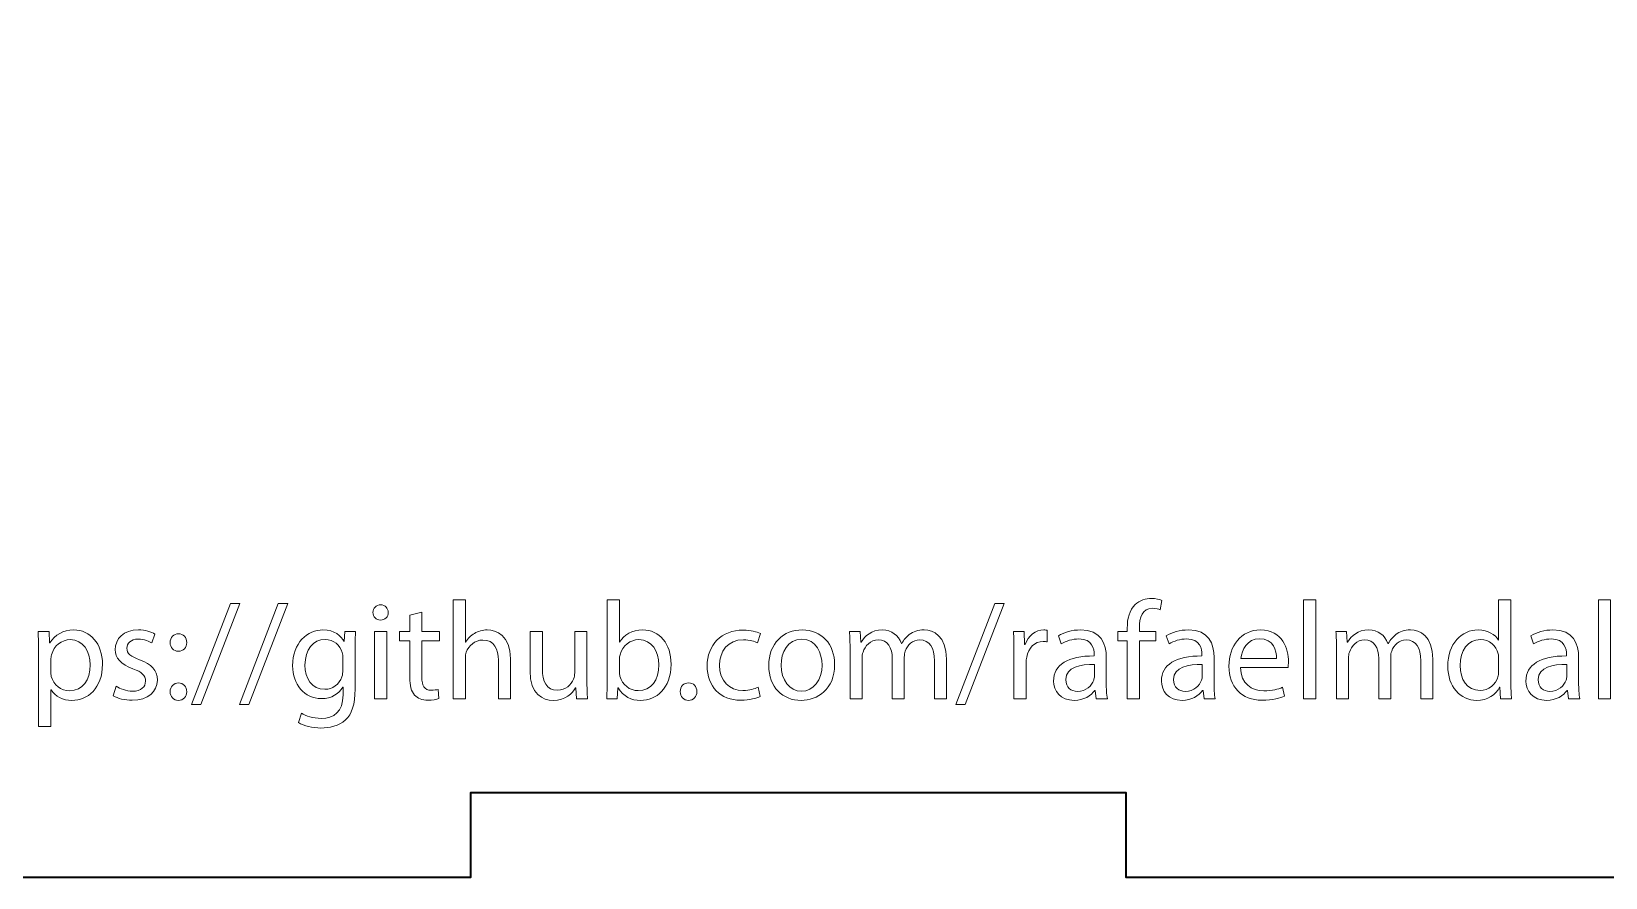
# Model space of a CAD drawing. Header units: millimetres. Extents: x 1 to 1629, y -192 to 365.
# Drawn here: x 1405.7 to 1461.5, y 302.7 to 332.7 of the extents above; entities that cross this region are included whole.
import ezdxf

# ---------------------------------------------------------------- set-up
doc = ezdxf.new("R2010")
doc.units = ezdxf.units.MM
doc.header["$MEASUREMENT"] = 0
doc.layers.add('CorteExterno', color=7, linetype='Continuous', lineweight=0)
doc.layers.add('Marcacao', color=7, linetype='Continuous', lineweight=0)

# ---------------------------------------------------------------- blocks, each defined once
blk = doc.blocks.new('Block_10')
at = {"layer": 'Marcacao', "color": 250, "lineweight": 9, "true_color": 0x1e1e1c}
for points, knots in [([(1420.637, 312.57), (1420.637, 312.57), (1421.072, 312.57), (1421.072, 312.57), (1421.072, 312.57), (1421.072, 311.077), (1421.072, 311.077), (1421.072, 311.077), (1421.082, 311.077), (1421.082, 311.077), (1421.151, 311.201), (1421.26, 311.31), (1421.393, 311.384), (1421.522, 311.458), (1421.675, 311.507), (1421.838, 311.507), (1422.159, 311.507), (1422.673, 311.31), (1422.673, 310.484), (1422.673, 310.484), (1422.673, 309.061), (1422.673, 309.061), (1422.673, 309.061), (1422.238, 309.061), (1422.238, 309.061), (1422.238, 309.061), (1422.238, 310.435), (1422.238, 310.435), (1422.238, 310.82), (1422.095, 311.147), (1421.685, 311.147), (1421.403, 311.147), (1421.181, 310.949), (1421.102, 310.712), (1421.077, 310.653), (1421.072, 310.588), (1421.072, 310.504), (1421.072, 310.504), (1421.072, 309.061), (1421.072, 309.061), (1421.072, 309.061), (1420.637, 309.061), (1420.637, 309.061), (1420.637, 309.061), (1420.637, 312.57), (1420.637, 312.57)], [0, 0, 0, 0, 1, 1, 1, 2, 2, 2, 3, 3, 3, 4, 4, 4, 5, 5, 5, 6, 6, 6, 7, 7, 7, 8, 8, 8, 9, 9, 9, 10, 10, 10, 11, 11, 11, 12, 12, 12, 13, 13, 13, 14, 14, 14, 15, 15, 15, 15]), ([(1426.08, 309.061), (1426.089, 309.224), (1426.099, 309.466), (1426.099, 309.679), (1426.099, 309.679), (1426.099, 312.57), (1426.099, 312.57), (1426.099, 312.57), (1426.529, 312.57), (1426.529, 312.57), (1426.529, 312.57), (1426.529, 311.068), (1426.529, 311.068), (1426.529, 311.068), (1426.539, 311.068), (1426.539, 311.068), (1426.692, 311.334), (1426.969, 311.507), (1427.354, 311.507), (1427.948, 311.507), (1428.368, 311.013), (1428.363, 310.287), (1428.363, 309.432), (1427.824, 309.007), (1427.29, 309.007), (1426.944, 309.007), (1426.668, 309.14), (1426.49, 309.456), (1426.49, 309.456), (1426.475, 309.456), (1426.475, 309.456), (1426.475, 309.456), (1426.455, 309.061), (1426.455, 309.061), (1426.455, 309.061), (1426.08, 309.061), (1426.08, 309.061)], [0, 0, 0, 0, 1, 1, 1, 2, 2, 2, 3, 3, 3, 4, 4, 4, 5, 5, 5, 6, 6, 6, 7, 7, 7, 8, 8, 8, 9, 9, 9, 10, 10, 10, 11, 11, 11, 12, 12, 12, 12]), ([(1444.535, 309.061), (1444.535, 309.061), (1444.535, 311.122), (1444.535, 311.122), (1444.535, 311.122), (1444.2, 311.122), (1444.2, 311.122), (1444.2, 311.122), (1444.2, 311.453), (1444.2, 311.453), (1444.2, 311.453), (1444.535, 311.453), (1444.535, 311.453), (1444.535, 311.453), (1444.535, 311.567), (1444.535, 311.567), (1444.535, 311.903), (1444.609, 312.209), (1444.812, 312.402), (1444.975, 312.56), (1445.193, 312.624), (1445.395, 312.624), (1445.549, 312.624), (1445.682, 312.589), (1445.766, 312.555), (1445.766, 312.555), (1445.707, 312.219), (1445.707, 312.219), (1445.642, 312.249), (1445.553, 312.273), (1445.43, 312.273), (1445.059, 312.273), (1444.965, 311.947), (1444.965, 311.581), (1444.965, 311.581), (1444.965, 311.453), (1444.965, 311.453), (1444.965, 311.453), (1445.543, 311.453), (1445.543, 311.453), (1445.543, 311.453), (1445.543, 311.122), (1445.543, 311.122), (1445.543, 311.122), (1444.965, 311.122), (1444.965, 311.122), (1444.965, 311.122), (1444.965, 309.061), (1444.965, 309.061), (1444.965, 309.061), (1444.535, 309.061), (1444.535, 309.061)], [0, 0, 0, 0, 1, 1, 1, 2, 2, 2, 3, 3, 3, 4, 4, 4, 5, 5, 5, 6, 6, 6, 7, 7, 7, 8, 8, 8, 9, 9, 9, 10, 10, 10, 11, 11, 11, 12, 12, 12, 13, 13, 13, 14, 14, 14, 15, 15, 15, 16, 16, 16, 17, 17, 17, 17]), ([(1450.788, 312.57), (1450.788, 312.57), (1451.223, 312.57), (1451.223, 312.57), (1451.223, 312.57), (1451.223, 309.061), (1451.223, 309.061), (1451.223, 309.061), (1450.788, 309.061), (1450.788, 309.061), (1450.788, 309.061), (1450.788, 312.57), (1450.788, 312.57)], [0, 0, 0, 0, 1, 1, 1, 2, 2, 2, 3, 3, 3, 4, 4, 4, 4]), ([(1458.138, 312.57), (1458.138, 312.57), (1458.138, 309.679), (1458.138, 309.679), (1458.138, 309.466), (1458.143, 309.224), (1458.158, 309.061), (1458.158, 309.061), (1457.767, 309.061), (1457.767, 309.061), (1457.767, 309.061), (1457.748, 309.476), (1457.748, 309.476), (1457.748, 309.476), (1457.738, 309.476), (1457.738, 309.476), (1457.604, 309.209), (1457.313, 309.007), (1456.922, 309.007), (1456.344, 309.007), (1455.899, 309.496), (1455.899, 310.223), (1455.895, 311.018), (1456.389, 311.507), (1456.972, 311.507), (1457.337, 311.507), (1457.584, 311.334), (1457.693, 311.142), (1457.693, 311.142), (1457.703, 311.142), (1457.703, 311.142), (1457.703, 311.142), (1457.703, 312.57), (1457.703, 312.57), (1457.703, 312.57), (1458.138, 312.57), (1458.138, 312.57)], [0, 0, 0, 0, 1, 1, 1, 2, 2, 2, 3, 3, 3, 4, 4, 4, 5, 5, 5, 6, 6, 6, 7, 7, 7, 8, 8, 8, 9, 9, 9, 10, 10, 10, 11, 11, 11, 12, 12, 12, 12]), ([(1461.238, 312.57), (1461.238, 312.57), (1461.673, 312.57), (1461.673, 312.57), (1461.673, 312.57), (1461.673, 309.061), (1461.673, 309.061), (1461.673, 309.061), (1461.238, 309.061), (1461.238, 309.061), (1461.238, 309.061), (1461.238, 312.57), (1461.238, 312.57)], [0, 0, 0, 0, 1, 1, 1, 2, 2, 2, 3, 3, 3, 4, 4, 4, 4]), ([(1411.362, 308.863), (1411.362, 308.863), (1412.741, 312.446), (1412.741, 312.446), (1412.741, 312.446), (1413.077, 312.446), (1413.077, 312.446), (1413.077, 312.446), (1411.693, 308.863), (1411.693, 308.863), (1411.693, 308.863), (1411.362, 308.863), (1411.362, 308.863)], [0, 0, 0, 0, 1, 1, 1, 2, 2, 2, 3, 3, 3, 4, 4, 4, 4]), ([(1413.056, 308.863), (1413.056, 308.863), (1414.435, 312.446), (1414.435, 312.446), (1414.435, 312.446), (1414.77, 312.446), (1414.77, 312.446), (1414.77, 312.446), (1413.387, 308.863), (1413.387, 308.863), (1413.387, 308.863), (1413.056, 308.863), (1413.056, 308.863)], [0, 0, 0, 0, 1, 1, 1, 2, 2, 2, 3, 3, 3, 4, 4, 4, 4]), ([(1418.331, 312.125), (1418.336, 311.977), (1418.227, 311.858), (1418.054, 311.858), (1417.901, 311.858), (1417.792, 311.977), (1417.792, 312.125), (1417.792, 312.278), (1417.906, 312.397), (1418.064, 312.397), (1418.227, 312.397), (1418.331, 312.278), (1418.331, 312.125)], [0, 0, 0, 0, 1, 1, 1, 2, 2, 2, 3, 3, 3, 4, 4, 4, 4]), ([(1419.526, 312.14), (1419.526, 312.14), (1419.526, 311.453), (1419.526, 311.453), (1419.526, 311.453), (1420.149, 311.453), (1420.149, 311.453), (1420.149, 311.453), (1420.149, 311.122), (1420.149, 311.122), (1420.149, 311.122), (1419.526, 311.122), (1419.526, 311.122), (1419.526, 311.122), (1419.526, 309.832), (1419.526, 309.832), (1419.526, 309.536), (1419.61, 309.368), (1419.852, 309.368), (1419.966, 309.368), (1420.05, 309.382), (1420.105, 309.397), (1420.105, 309.397), (1420.124, 309.071), (1420.124, 309.071), (1420.04, 309.036), (1419.907, 309.012), (1419.739, 309.012), (1419.536, 309.012), (1419.373, 309.076), (1419.269, 309.195), (1419.146, 309.323), (1419.101, 309.536), (1419.101, 309.817), (1419.101, 309.817), (1419.101, 311.122), (1419.101, 311.122), (1419.101, 311.122), (1418.731, 311.122), (1418.731, 311.122), (1418.731, 311.122), (1418.731, 311.453), (1418.731, 311.453), (1418.731, 311.453), (1419.101, 311.453), (1419.101, 311.453), (1419.101, 311.453), (1419.101, 312.026), (1419.101, 312.026), (1419.101, 312.026), (1419.526, 312.14), (1419.526, 312.14)], [0, 0, 0, 0, 1, 1, 1, 2, 2, 2, 3, 3, 3, 4, 4, 4, 5, 5, 5, 6, 6, 6, 7, 7, 7, 8, 8, 8, 9, 9, 9, 10, 10, 10, 11, 11, 11, 12, 12, 12, 13, 13, 13, 14, 14, 14, 15, 15, 15, 16, 16, 16, 17, 17, 17, 17]), ([(1438.461, 308.863), (1438.461, 308.863), (1439.839, 312.446), (1439.839, 312.446), (1439.839, 312.446), (1440.175, 312.446), (1440.175, 312.446), (1440.175, 312.446), (1438.792, 308.863), (1438.792, 308.863), (1438.792, 308.863), (1438.461, 308.863), (1438.461, 308.863)], [0, 0, 0, 0, 1, 1, 1, 2, 2, 2, 3, 3, 3, 4, 4, 4, 4]), ([(1405.939, 310.672), (1405.939, 310.978), (1405.929, 311.226), (1405.92, 311.453), (1405.92, 311.453), (1406.31, 311.453), (1406.31, 311.453), (1406.31, 311.453), (1406.33, 311.043), (1406.33, 311.043), (1406.33, 311.043), (1406.34, 311.043), (1406.34, 311.043), (1406.517, 311.334), (1406.799, 311.507), (1407.19, 311.507), (1407.768, 311.507), (1408.203, 311.018), (1408.203, 310.292), (1408.203, 309.432), (1407.679, 309.007), (1407.115, 309.007), (1406.799, 309.007), (1406.523, 309.145), (1406.379, 309.382), (1406.379, 309.382), (1406.369, 309.382), (1406.369, 309.382), (1406.369, 309.382), (1406.369, 308.083), (1406.369, 308.083), (1406.369, 308.083), (1405.939, 308.083), (1405.939, 308.083), (1405.939, 308.083), (1405.939, 310.672), (1405.939, 310.672)], [0, 0, 0, 0, 1, 1, 1, 2, 2, 2, 3, 3, 3, 4, 4, 4, 5, 5, 5, 6, 6, 6, 7, 7, 7, 8, 8, 8, 9, 9, 9, 10, 10, 10, 11, 11, 11, 12, 12, 12, 12]), ([(1408.69, 309.506), (1408.819, 309.422), (1409.046, 309.333), (1409.264, 309.333), (1409.58, 309.333), (1409.728, 309.491), (1409.728, 309.689), (1409.728, 309.896), (1409.605, 310.01), (1409.283, 310.129), (1408.853, 310.282), (1408.651, 310.519), (1408.651, 310.805), (1408.651, 311.191), (1408.962, 311.507), (1409.476, 311.507), (1409.718, 311.507), (1409.93, 311.438), (1410.064, 311.359), (1410.064, 311.359), (1409.955, 311.043), (1409.955, 311.043), (1409.861, 311.102), (1409.688, 311.181), (1409.466, 311.181), (1409.209, 311.181), (1409.066, 311.033), (1409.066, 310.855), (1409.066, 310.657), (1409.209, 310.568), (1409.521, 310.45), (1409.936, 310.292), (1410.148, 310.084), (1410.148, 309.728), (1410.148, 309.308), (1409.822, 309.012), (1409.254, 309.012), (1408.992, 309.012), (1408.749, 309.076), (1408.581, 309.175), (1408.581, 309.175), (1408.69, 309.506), (1408.69, 309.506)], [0, 0, 0, 0, 1, 1, 1, 2, 2, 2, 3, 3, 3, 4, 4, 4, 5, 5, 5, 6, 6, 6, 7, 7, 7, 8, 8, 8, 9, 9, 9, 10, 10, 10, 11, 11, 11, 12, 12, 12, 13, 13, 13, 14, 14, 14, 14]), ([(1417.176, 311.453), (1417.166, 311.28), (1417.156, 311.087), (1417.156, 310.796), (1417.156, 310.796), (1417.156, 309.407), (1417.156, 309.407), (1417.156, 308.859), (1417.048, 308.523), (1416.815, 308.315), (1416.583, 308.098), (1416.247, 308.028), (1415.946, 308.028), (1415.659, 308.028), (1415.343, 308.098), (1415.15, 308.226), (1415.15, 308.226), (1415.259, 308.557), (1415.259, 308.557), (1415.417, 308.458), (1415.664, 308.369), (1415.96, 308.369), (1416.405, 308.369), (1416.731, 308.602), (1416.731, 309.205), (1416.731, 309.205), (1416.731, 309.472), (1416.731, 309.472), (1416.731, 309.472), (1416.721, 309.472), (1416.721, 309.472), (1416.588, 309.249), (1416.331, 309.071), (1415.96, 309.071), (1415.368, 309.071), (1414.942, 309.575), (1414.942, 310.237), (1414.942, 311.048), (1415.471, 311.507), (1416.02, 311.507), (1416.435, 311.507), (1416.662, 311.29), (1416.766, 311.092), (1416.766, 311.092), (1416.776, 311.092), (1416.776, 311.092), (1416.776, 311.092), (1416.796, 311.453), (1416.796, 311.453), (1416.796, 311.453), (1417.176, 311.453), (1417.176, 311.453)], [0, 0, 0, 0, 1, 1, 1, 2, 2, 2, 3, 3, 3, 4, 4, 4, 5, 5, 5, 6, 6, 6, 7, 7, 7, 8, 8, 8, 9, 9, 9, 10, 10, 10, 11, 11, 11, 12, 12, 12, 13, 13, 13, 14, 14, 14, 15, 15, 15, 16, 16, 16, 17, 17, 17, 17]), ([(1417.847, 309.061), (1417.847, 309.061), (1417.847, 311.453), (1417.847, 311.453), (1417.847, 311.453), (1418.281, 311.453), (1418.281, 311.453), (1418.281, 311.453), (1418.281, 309.061), (1418.281, 309.061), (1418.281, 309.061), (1417.847, 309.061), (1417.847, 309.061)], [0, 0, 0, 0, 1, 1, 1, 2, 2, 2, 3, 3, 3, 4, 4, 4, 4]), ([(1425.379, 309.713), (1425.379, 309.466), (1425.384, 309.249), (1425.399, 309.061), (1425.399, 309.061), (1425.014, 309.061), (1425.014, 309.061), (1425.014, 309.061), (1424.989, 309.452), (1424.989, 309.452), (1424.989, 309.452), (1424.979, 309.452), (1424.979, 309.452), (1424.866, 309.259), (1424.613, 309.007), (1424.188, 309.007), (1423.813, 309.007), (1423.363, 309.215), (1423.363, 310.054), (1423.363, 310.054), (1423.363, 311.453), (1423.363, 311.453), (1423.363, 311.453), (1423.798, 311.453), (1423.798, 311.453), (1423.798, 311.453), (1423.798, 310.129), (1423.798, 310.129), (1423.798, 309.674), (1423.937, 309.368), (1424.332, 309.368), (1424.623, 309.368), (1424.826, 309.57), (1424.905, 309.763), (1424.93, 309.827), (1424.945, 309.906), (1424.945, 309.985), (1424.945, 309.985), (1424.945, 311.453), (1424.945, 311.453), (1424.945, 311.453), (1425.379, 311.453), (1425.379, 311.453), (1425.379, 311.453), (1425.379, 309.713), (1425.379, 309.713)], [0, 0, 0, 0, 1, 1, 1, 2, 2, 2, 3, 3, 3, 4, 4, 4, 5, 5, 5, 6, 6, 6, 7, 7, 7, 8, 8, 8, 9, 9, 9, 10, 10, 10, 11, 11, 11, 12, 12, 12, 13, 13, 13, 14, 14, 14, 15, 15, 15, 15]), ([(1431.518, 309.15), (1431.404, 309.091), (1431.152, 309.012), (1430.831, 309.012), (1430.11, 309.012), (1429.64, 309.501), (1429.64, 310.232), (1429.64, 310.969), (1430.144, 311.502), (1430.925, 311.502), (1431.182, 311.502), (1431.409, 311.438), (1431.528, 311.379), (1431.528, 311.379), (1431.429, 311.043), (1431.429, 311.043), (1431.325, 311.102), (1431.162, 311.157), (1430.925, 311.157), (1430.376, 311.157), (1430.08, 310.751), (1430.08, 310.252), (1430.08, 309.699), (1430.436, 309.358), (1430.91, 309.358), (1431.157, 309.358), (1431.32, 309.422), (1431.444, 309.476), (1431.444, 309.476), (1431.518, 309.15), (1431.518, 309.15)], [0, 0, 0, 0, 1, 1, 1, 2, 2, 2, 3, 3, 3, 4, 4, 4, 5, 5, 5, 6, 6, 6, 7, 7, 7, 8, 8, 8, 9, 9, 9, 10, 10, 10, 10]), ([(1434.161, 310.277), (1434.161, 309.392), (1433.548, 309.007), (1432.97, 309.007), (1432.322, 309.007), (1431.823, 309.481), (1431.823, 310.237), (1431.823, 311.038), (1432.347, 311.507), (1433.009, 311.507), (1433.696, 311.507), (1434.161, 311.008), (1434.161, 310.277)], [0, 0, 0, 0, 1, 1, 1, 2, 2, 2, 3, 3, 3, 4, 4, 4, 4]), ([(1434.707, 310.805), (1434.707, 311.053), (1434.702, 311.255), (1434.688, 311.453), (1434.688, 311.453), (1435.068, 311.453), (1435.068, 311.453), (1435.068, 311.453), (1435.088, 311.068), (1435.088, 311.068), (1435.088, 311.068), (1435.103, 311.068), (1435.103, 311.068), (1435.236, 311.295), (1435.458, 311.507), (1435.854, 311.507), (1436.18, 311.507), (1436.427, 311.31), (1436.531, 311.028), (1436.531, 311.028), (1436.541, 311.028), (1436.541, 311.028), (1436.615, 311.161), (1436.709, 311.265), (1436.807, 311.339), (1436.951, 311.448), (1437.109, 311.507), (1437.336, 311.507), (1437.652, 311.507), (1438.122, 311.3), (1438.122, 310.47), (1438.122, 310.47), (1438.122, 309.061), (1438.122, 309.061), (1438.122, 309.061), (1437.697, 309.061), (1437.697, 309.061), (1437.697, 309.061), (1437.697, 310.415), (1437.697, 310.415), (1437.697, 310.875), (1437.529, 311.151), (1437.178, 311.151), (1436.931, 311.151), (1436.738, 310.969), (1436.664, 310.756), (1436.644, 310.697), (1436.63, 310.618), (1436.63, 310.539), (1436.63, 310.539), (1436.63, 309.061), (1436.63, 309.061), (1436.63, 309.061), (1436.204, 309.061), (1436.204, 309.061), (1436.204, 309.061), (1436.204, 310.494), (1436.204, 310.494), (1436.204, 310.875), (1436.037, 311.151), (1435.706, 311.151), (1435.434, 311.151), (1435.236, 310.934), (1435.167, 310.717), (1435.142, 310.653), (1435.132, 310.578), (1435.132, 310.504), (1435.132, 310.504), (1435.132, 309.061), (1435.132, 309.061), (1435.132, 309.061), (1434.707, 309.061), (1434.707, 309.061), (1434.707, 309.061), (1434.707, 310.805), (1434.707, 310.805)], [0, 0, 0, 0, 1, 1, 1, 2, 2, 2, 3, 3, 3, 4, 4, 4, 5, 5, 5, 6, 6, 6, 7, 7, 7, 8, 8, 8, 9, 9, 9, 10, 10, 10, 11, 11, 11, 12, 12, 12, 13, 13, 13, 14, 14, 14, 15, 15, 15, 16, 16, 16, 17, 17, 17, 18, 18, 18, 19, 19, 19, 20, 20, 20, 21, 21, 21, 22, 22, 22, 23, 23, 23, 24, 24, 24, 25, 25, 25, 25]), ([(1440.52, 310.707), (1440.52, 310.988), (1440.515, 311.231), (1440.501, 311.453), (1440.501, 311.453), (1440.881, 311.453), (1440.881, 311.453), (1440.881, 311.453), (1440.896, 310.984), (1440.896, 310.984), (1440.896, 310.984), (1440.916, 310.984), (1440.916, 310.984), (1441.024, 311.305), (1441.286, 311.507), (1441.578, 311.507), (1441.627, 311.507), (1441.662, 311.502), (1441.701, 311.492), (1441.701, 311.492), (1441.701, 311.082), (1441.701, 311.082), (1441.657, 311.092), (1441.612, 311.097), (1441.553, 311.097), (1441.247, 311.097), (1441.029, 310.865), (1440.97, 310.539), (1440.96, 310.48), (1440.95, 310.41), (1440.95, 310.336), (1440.95, 310.336), (1440.95, 309.061), (1440.95, 309.061), (1440.95, 309.061), (1440.52, 309.061), (1440.52, 309.061), (1440.52, 309.061), (1440.52, 310.707), (1440.52, 310.707)], [0, 0, 0, 0, 1, 1, 1, 2, 2, 2, 3, 3, 3, 4, 4, 4, 5, 5, 5, 6, 6, 6, 7, 7, 7, 8, 8, 8, 9, 9, 9, 10, 10, 10, 11, 11, 11, 12, 12, 12, 13, 13, 13, 13]), ([(1443.435, 309.061), (1443.435, 309.061), (1443.4, 309.363), (1443.4, 309.363), (1443.4, 309.363), (1443.385, 309.363), (1443.385, 309.363), (1443.252, 309.175), (1442.995, 309.007), (1442.654, 309.007), (1442.17, 309.007), (1441.923, 309.348), (1441.923, 309.694), (1441.923, 310.272), (1442.437, 310.588), (1443.361, 310.583), (1443.361, 310.583), (1443.361, 310.633), (1443.361, 310.633), (1443.361, 310.83), (1443.306, 311.186), (1442.817, 311.186), (1442.595, 311.186), (1442.363, 311.117), (1442.194, 311.008), (1442.194, 311.008), (1442.096, 311.295), (1442.096, 311.295), (1442.293, 311.423), (1442.58, 311.507), (1442.881, 311.507), (1443.613, 311.507), (1443.791, 311.008), (1443.791, 310.529), (1443.791, 310.529), (1443.791, 309.635), (1443.791, 309.635), (1443.791, 309.427), (1443.801, 309.224), (1443.83, 309.061), (1443.83, 309.061), (1443.435, 309.061), (1443.435, 309.061)], [0, 0, 0, 0, 1, 1, 1, 2, 2, 2, 3, 3, 3, 4, 4, 4, 5, 5, 5, 6, 6, 6, 7, 7, 7, 8, 8, 8, 9, 9, 9, 10, 10, 10, 11, 11, 11, 12, 12, 12, 13, 13, 13, 14, 14, 14, 14]), ([(1447.257, 309.061), (1447.257, 309.061), (1447.223, 309.363), (1447.223, 309.363), (1447.223, 309.363), (1447.208, 309.363), (1447.208, 309.363), (1447.074, 309.175), (1446.818, 309.007), (1446.477, 309.007), (1445.992, 309.007), (1445.745, 309.348), (1445.745, 309.694), (1445.745, 310.272), (1446.259, 310.588), (1447.183, 310.583), (1447.183, 310.583), (1447.183, 310.633), (1447.183, 310.633), (1447.183, 310.83), (1447.129, 311.186), (1446.64, 311.186), (1446.417, 311.186), (1446.185, 311.117), (1446.017, 311.008), (1446.017, 311.008), (1445.918, 311.295), (1445.918, 311.295), (1446.116, 311.423), (1446.403, 311.507), (1446.704, 311.507), (1447.436, 311.507), (1447.613, 311.008), (1447.613, 310.529), (1447.613, 310.529), (1447.613, 309.635), (1447.613, 309.635), (1447.613, 309.427), (1447.623, 309.224), (1447.653, 309.061), (1447.653, 309.061), (1447.257, 309.061), (1447.257, 309.061)], [0, 0, 0, 0, 1, 1, 1, 2, 2, 2, 3, 3, 3, 4, 4, 4, 5, 5, 5, 6, 6, 6, 7, 7, 7, 8, 8, 8, 9, 9, 9, 10, 10, 10, 11, 11, 11, 12, 12, 12, 13, 13, 13, 14, 14, 14, 14]), ([(1448.556, 310.178), (1448.566, 309.59), (1448.941, 309.348), (1449.376, 309.348), (1449.688, 309.348), (1449.875, 309.402), (1450.038, 309.472), (1450.038, 309.472), (1450.112, 309.16), (1450.112, 309.16), (1449.959, 309.091), (1449.697, 309.012), (1449.317, 309.012), (1448.581, 309.012), (1448.141, 309.496), (1448.141, 310.217), (1448.141, 310.939), (1448.566, 311.507), (1449.262, 311.507), (1450.043, 311.507), (1450.251, 310.82), (1450.251, 310.381), (1450.251, 310.292), (1450.241, 310.223), (1450.236, 310.178), (1450.236, 310.178), (1448.556, 310.178), (1448.556, 310.178)], [0, 0, 0, 0, 1, 1, 1, 2, 2, 2, 3, 3, 3, 4, 4, 4, 5, 5, 5, 6, 6, 6, 7, 7, 7, 8, 8, 8, 9, 9, 9, 9]), ([(1451.953, 310.805), (1451.953, 311.053), (1451.949, 311.255), (1451.934, 311.453), (1451.934, 311.453), (1452.314, 311.453), (1452.314, 311.453), (1452.314, 311.453), (1452.334, 311.068), (1452.334, 311.068), (1452.334, 311.068), (1452.349, 311.068), (1452.349, 311.068), (1452.482, 311.295), (1452.704, 311.507), (1453.1, 311.507), (1453.426, 311.507), (1453.673, 311.31), (1453.777, 311.028), (1453.777, 311.028), (1453.787, 311.028), (1453.787, 311.028), (1453.861, 311.161), (1453.955, 311.265), (1454.054, 311.339), (1454.197, 311.448), (1454.355, 311.507), (1454.582, 311.507), (1454.899, 311.507), (1455.368, 311.3), (1455.368, 310.47), (1455.368, 310.47), (1455.368, 309.061), (1455.368, 309.061), (1455.368, 309.061), (1454.943, 309.061), (1454.943, 309.061), (1454.943, 309.061), (1454.943, 310.415), (1454.943, 310.415), (1454.943, 310.875), (1454.775, 311.151), (1454.424, 311.151), (1454.177, 311.151), (1453.984, 310.969), (1453.91, 310.756), (1453.891, 310.697), (1453.876, 310.618), (1453.876, 310.539), (1453.876, 310.539), (1453.876, 309.061), (1453.876, 309.061), (1453.876, 309.061), (1453.451, 309.061), (1453.451, 309.061), (1453.451, 309.061), (1453.451, 310.494), (1453.451, 310.494), (1453.451, 310.875), (1453.283, 311.151), (1452.952, 311.151), (1452.68, 311.151), (1452.482, 310.934), (1452.413, 310.717), (1452.388, 310.653), (1452.379, 310.578), (1452.379, 310.504), (1452.379, 310.504), (1452.379, 309.061), (1452.379, 309.061), (1452.379, 309.061), (1451.953, 309.061), (1451.953, 309.061), (1451.953, 309.061), (1451.953, 310.805), (1451.953, 310.805)], [0, 0, 0, 0, 1, 1, 1, 2, 2, 2, 3, 3, 3, 4, 4, 4, 5, 5, 5, 6, 6, 6, 7, 7, 7, 8, 8, 8, 9, 9, 9, 10, 10, 10, 11, 11, 11, 12, 12, 12, 13, 13, 13, 14, 14, 14, 15, 15, 15, 16, 16, 16, 17, 17, 17, 18, 18, 18, 19, 19, 19, 20, 20, 20, 21, 21, 21, 22, 22, 22, 23, 23, 23, 24, 24, 24, 25, 25, 25, 25]), ([(1460.182, 309.061), (1460.182, 309.061), (1460.148, 309.363), (1460.148, 309.363), (1460.148, 309.363), (1460.133, 309.363), (1460.133, 309.363), (1459.999, 309.175), (1459.742, 309.007), (1459.401, 309.007), (1458.917, 309.007), (1458.67, 309.348), (1458.67, 309.694), (1458.67, 310.272), (1459.184, 310.588), (1460.108, 310.583), (1460.108, 310.583), (1460.108, 310.633), (1460.108, 310.633), (1460.108, 310.83), (1460.054, 311.186), (1459.564, 311.186), (1459.342, 311.186), (1459.11, 311.117), (1458.942, 311.008), (1458.942, 311.008), (1458.843, 311.295), (1458.843, 311.295), (1459.041, 311.423), (1459.327, 311.507), (1459.629, 311.507), (1460.36, 311.507), (1460.538, 311.008), (1460.538, 310.529), (1460.538, 310.529), (1460.538, 309.635), (1460.538, 309.635), (1460.538, 309.427), (1460.548, 309.224), (1460.578, 309.061), (1460.578, 309.061), (1460.182, 309.061), (1460.182, 309.061)], [0, 0, 0, 0, 1, 1, 1, 2, 2, 2, 3, 3, 3, 4, 4, 4, 5, 5, 5, 6, 6, 6, 7, 7, 7, 8, 8, 8, 9, 9, 9, 10, 10, 10, 11, 11, 11, 12, 12, 12, 13, 13, 13, 14, 14, 14, 14]), ([(1406.369, 310.035), (1406.369, 309.97), (1406.379, 309.911), (1406.389, 309.857), (1406.468, 309.555), (1406.73, 309.348), (1407.041, 309.348), (1407.501, 309.348), (1407.768, 309.723), (1407.768, 310.272), (1407.768, 310.751), (1407.516, 311.161), (1407.056, 311.161), (1406.76, 311.161), (1406.483, 310.949), (1406.399, 310.623), (1406.384, 310.568), (1406.369, 310.504), (1406.369, 310.445), (1406.369, 310.445), (1406.369, 310.035), (1406.369, 310.035)], [0, 0, 0, 0, 1, 1, 1, 2, 2, 2, 3, 3, 3, 4, 4, 4, 5, 5, 5, 6, 6, 6, 7, 7, 7, 7]), ([(1410.602, 311.058), (1410.602, 311.241), (1410.725, 311.369), (1410.898, 311.369), (1411.071, 311.369), (1411.184, 311.241), (1411.19, 311.058), (1411.19, 310.885), (1411.076, 310.751), (1410.893, 310.751), (1410.72, 310.751), (1410.602, 310.885), (1410.602, 311.058)], [0, 0, 0, 0, 1, 1, 1, 2, 2, 2, 3, 3, 3, 4, 4, 4, 4]), ([(1416.726, 310.509), (1416.726, 310.583), (1416.721, 310.647), (1416.701, 310.707), (1416.623, 310.959), (1416.41, 311.166), (1416.094, 311.166), (1415.679, 311.166), (1415.382, 310.815), (1415.382, 310.262), (1415.382, 309.793), (1415.619, 309.402), (1416.089, 309.402), (1416.356, 309.402), (1416.598, 309.57), (1416.692, 309.847), (1416.716, 309.921), (1416.726, 310.005), (1416.726, 310.079), (1416.726, 310.079), (1416.726, 310.509), (1416.726, 310.509)], [0, 0, 0, 0, 1, 1, 1, 2, 2, 2, 3, 3, 3, 4, 4, 4, 5, 5, 5, 6, 6, 6, 7, 7, 7, 7]), ([(1426.529, 310.02), (1426.529, 309.966), (1426.539, 309.911), (1426.549, 309.862), (1426.633, 309.56), (1426.885, 309.353), (1427.201, 309.353), (1427.656, 309.353), (1427.928, 309.723), (1427.928, 310.272), (1427.928, 310.751), (1427.681, 311.161), (1427.216, 311.161), (1426.92, 311.161), (1426.643, 310.959), (1426.554, 310.628), (1426.544, 310.578), (1426.529, 310.519), (1426.529, 310.45), (1426.529, 310.45), (1426.529, 310.02), (1426.529, 310.02)], [0, 0, 0, 0, 1, 1, 1, 2, 2, 2, 3, 3, 3, 4, 4, 4, 5, 5, 5, 6, 6, 6, 7, 7, 7, 7]), ([(1432.263, 310.252), (1432.263, 309.728), (1432.564, 309.333), (1432.989, 309.333), (1433.404, 309.333), (1433.716, 309.723), (1433.716, 310.262), (1433.716, 310.667), (1433.513, 311.181), (1432.999, 311.181), (1432.485, 311.181), (1432.263, 310.707), (1432.263, 310.252)], [0, 0, 0, 0, 1, 1, 1, 2, 2, 2, 3, 3, 3, 4, 4, 4, 4]), ([(1449.831, 310.489), (1449.836, 310.766), (1449.717, 311.196), (1449.228, 311.196), (1448.788, 311.196), (1448.595, 310.791), (1448.561, 310.489), (1448.561, 310.489), (1449.831, 310.489), (1449.831, 310.489)], [0, 0, 0, 0, 1, 1, 1, 2, 2, 2, 3, 3, 3, 3]), ([(1457.703, 310.48), (1457.703, 310.534), (1457.698, 310.608), (1457.683, 310.662), (1457.619, 310.939), (1457.382, 311.166), (1457.056, 311.166), (1456.606, 311.166), (1456.339, 310.771), (1456.339, 310.242), (1456.339, 309.758), (1456.576, 309.358), (1457.046, 309.358), (1457.337, 309.358), (1457.604, 309.55), (1457.683, 309.877), (1457.698, 309.936), (1457.703, 309.995), (1457.703, 310.064), (1457.703, 310.064), (1457.703, 310.48), (1457.703, 310.48)], [0, 0, 0, 0, 1, 1, 1, 2, 2, 2, 3, 3, 3, 4, 4, 4, 5, 5, 5, 6, 6, 6, 7, 7, 7, 7]), ([(1443.371, 310.282), (1442.896, 310.292), (1442.357, 310.208), (1442.357, 309.743), (1442.357, 309.462), (1442.545, 309.328), (1442.768, 309.328), (1443.079, 309.328), (1443.277, 309.526), (1443.346, 309.728), (1443.361, 309.773), (1443.371, 309.822), (1443.371, 309.867), (1443.371, 309.867), (1443.371, 310.282), (1443.371, 310.282)], [0, 0, 0, 0, 1, 1, 1, 2, 2, 2, 3, 3, 3, 4, 4, 4, 5, 5, 5, 5]), ([(1447.193, 310.282), (1446.719, 310.292), (1446.18, 310.208), (1446.18, 309.743), (1446.18, 309.462), (1446.368, 309.328), (1446.59, 309.328), (1446.902, 309.328), (1447.099, 309.526), (1447.169, 309.728), (1447.183, 309.773), (1447.193, 309.822), (1447.193, 309.867), (1447.193, 309.867), (1447.193, 310.282), (1447.193, 310.282)], [0, 0, 0, 0, 1, 1, 1, 2, 2, 2, 3, 3, 3, 4, 4, 4, 5, 5, 5, 5]), ([(1460.118, 310.282), (1459.644, 310.292), (1459.105, 310.208), (1459.105, 309.743), (1459.105, 309.462), (1459.292, 309.328), (1459.515, 309.328), (1459.826, 309.328), (1460.024, 309.526), (1460.093, 309.728), (1460.108, 309.773), (1460.118, 309.822), (1460.118, 309.867), (1460.118, 309.867), (1460.118, 310.282), (1460.118, 310.282)], [0, 0, 0, 0, 1, 1, 1, 2, 2, 2, 3, 3, 3, 4, 4, 4, 5, 5, 5, 5]), ([(1410.602, 309.313), (1410.602, 309.496), (1410.725, 309.625), (1410.898, 309.625), (1411.071, 309.625), (1411.184, 309.496), (1411.19, 309.313), (1411.19, 309.14), (1411.076, 309.007), (1410.893, 309.007), (1410.72, 309.007), (1410.602, 309.14), (1410.602, 309.313)], [0, 0, 0, 0, 1, 1, 1, 2, 2, 2, 3, 3, 3, 4, 4, 4, 4]), ([(1428.687, 309.318), (1428.687, 309.501), (1428.811, 309.63), (1428.984, 309.63), (1429.157, 309.63), (1429.275, 309.501), (1429.275, 309.318), (1429.275, 309.14), (1429.162, 309.007), (1428.979, 309.007), (1428.806, 309.007), (1428.687, 309.14), (1428.687, 309.318)], [0, 0, 0, 0, 1, 1, 1, 2, 2, 2, 3, 3, 3, 4, 4, 4, 4])]:
    blk.add_open_spline(points, degree=3, knots=knots, dxfattribs=at)
blk = doc.blocks.new('Block_9')
at = {"layer": 'Marcacao'}
blk.add_blockref('Block_10', (0, 0), dxfattribs=at)

msp = doc.modelspace()

# ---------------------------------------------------------------- linework, layer by layer
at = {"layer": 'CorteExterno', "color": 250, "lineweight": 35, "true_color": 0x1d1d1b}
msp.add_open_spline([(1352.371, 362.727), (1352.371, 362.727), (1352.371, 344.352), (1352.371, 344.352), (1352.371, 344.352), (1349.371, 344.352), (1349.371, 344.352), (1349.371, 344.352), (1349.371, 321.102), (1349.371, 321.102), (1349.371, 321.102), (1352.371, 321.102), (1352.371, 321.102), (1352.371, 321.102), (1352.371, 302.727), (1352.371, 302.727), (1352.371, 302.727), (1374.746, 302.727), (1374.746, 302.727), (1374.746, 302.727), (1374.746, 305.727), (1374.746, 305.727), (1374.746, 305.727), (1397.996, 305.727), (1397.996, 305.727), (1397.996, 305.727), (1397.996, 302.727), (1397.996, 302.727), (1397.996, 302.727), (1421.246, 302.727), (1421.246, 302.727), (1421.246, 302.727), (1421.246, 305.727), (1421.246, 305.727), (1421.246, 305.727), (1444.496, 305.727), (1444.496, 305.727), (1444.496, 305.727), (1444.496, 302.727), (1444.496, 302.727), (1444.496, 302.727), (1467.746, 302.727), (1467.746, 302.727), (1467.746, 302.727), (1467.746, 305.727), (1467.746, 305.727), (1467.746, 305.727), (1490.996, 305.727), (1490.996, 305.727), (1490.996, 305.727), (1490.996, 302.727), (1490.996, 302.727), (1490.996, 302.727), (1514.246, 302.727), (1514.246, 302.727), (1514.246, 302.727), (1514.246, 305.727), (1514.246, 305.727), (1514.246, 305.727), (1537.496, 305.727), (1537.496, 305.727), (1537.496, 305.727), (1537.496, 302.727), (1537.496, 302.727), (1537.496, 302.727), (1560.746, 302.727), (1560.746, 302.727), (1560.746, 302.727), (1560.746, 305.727), (1560.746, 305.727), (1560.746, 305.727), (1583.996, 305.727), (1583.996, 305.727), (1583.996, 305.727), (1583.996, 302.727), (1583.996, 302.727), (1583.996, 302.727), (1606.371, 302.727), (1606.371, 302.727), (1606.371, 302.727), (1606.371, 321.102), (1606.371, 321.102), (1606.371, 321.102), (1609.371, 321.102), (1609.371, 321.102), (1609.371, 321.102), (1609.371, 344.352), (1609.371, 344.352), (1609.371, 344.352), (1606.371, 344.352), (1606.371, 344.352), (1606.371, 344.352), (1606.371, 362.727), (1606.371, 362.727), (1606.371, 362.727), (1583.996, 362.727), (1583.996, 362.727), (1583.996, 362.727), (1583.996, 359.727), (1583.996, 359.727), (1583.996, 359.727), (1560.746, 359.727), (1560.746, 359.727), (1560.746, 359.727), (1560.746, 362.727), (1560.746, 362.727), (1560.746, 362.727), (1537.496, 362.727), (1537.496, 362.727), (1537.496, 362.727), (1537.496, 359.727), (1537.496, 359.727), (1537.496, 359.727), (1514.246, 359.727), (1514.246, 359.727), (1514.246, 359.727), (1514.246, 362.727), (1514.246, 362.727), (1514.246, 362.727), (1490.996, 362.727), (1490.996, 362.727), (1490.996, 362.727), (1490.996, 359.727), (1490.996, 359.727), (1490.996, 359.727), (1467.746, 359.727), (1467.746, 359.727), (1467.746, 359.727), (1467.746, 362.727), (1467.746, 362.727), (1467.746, 362.727), (1444.496, 362.727), (1444.496, 362.727), (1444.496, 362.727), (1444.496, 359.727), (1444.496, 359.727), (1444.496, 359.727), (1421.246, 359.727), (1421.246, 359.727), (1421.246, 359.727), (1421.246, 362.727), (1421.246, 362.727), (1421.246, 362.727), (1397.996, 362.727), (1397.996, 362.727), (1397.996, 362.727), (1397.996, 359.727), (1397.996, 359.727), (1397.996, 359.727), (1374.746, 359.727), (1374.746, 359.727), (1374.746, 359.727), (1374.746, 362.727), (1374.746, 362.727), (1374.746, 362.727), (1352.371, 362.727), (1352.371, 362.727)], degree=3, knots=[0, 0, 0, 0, 1, 1, 1, 2, 2, 2, 3, 3, 3, 4, 4, 4, 5, 5, 5, 6, 6, 6, 7, 7, 7, 8, 8, 8, 9, 9, 9, 10, 10, 10, 11, 11, 11, 12, 12, 12, 13, 13, 13, 14, 14, 14, 15, 15, 15, 16, 16, 16, 17, 17, 17, 18, 18, 18, 19, 19, 19, 20, 20, 20, 21, 21, 21, 22, 22, 22, 23, 23, 23, 24, 24, 24, 25, 25, 25, 26, 26, 26, 27, 27, 27, 28, 28, 28, 29, 29, 29, 30, 30, 30, 31, 31, 31, 32, 32, 32, 33, 33, 33, 34, 34, 34, 35, 35, 35, 36, 36, 36, 37, 37, 37, 38, 38, 38, 39, 39, 39, 40, 40, 40, 41, 41, 41, 42, 42, 42, 43, 43, 43, 44, 44, 44, 45, 45, 45, 46, 46, 46, 47, 47, 47, 48, 48, 48, 49, 49, 49, 50, 50, 50, 51, 51, 51, 52, 52, 52, 52], dxfattribs=at)

# ---------------------------------------------------------------- block references
at = {"layer": 'Marcacao'}
msp.add_blockref('Block_9', (0, 0), dxfattribs=at)

doc.saveas('drawing.dxf')
